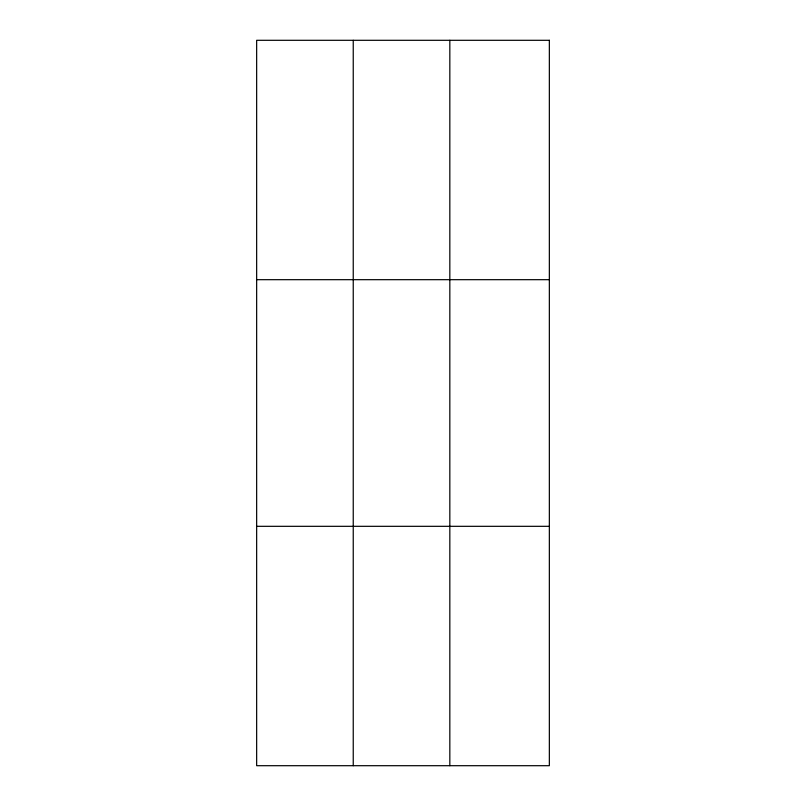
<?xml version="1.0" encoding="UTF-8"?>
<svg xmlns="http://www.w3.org/2000/svg" width="806" height="806" viewBox="0 0 806 806"><rect width="100%" height="100%" fill="white"/><g stroke="black" fill="none" stroke-linecap="round" stroke-linejoin="round"><path stroke-width="1.21" d="M353.24 765.7L353.24 40.3M449.829 765.7L449.829 40.3M256.651 279.682L549.349 279.682M256.651 526.318L549.349 526.318M549.349 40.3L549.349 765.7L256.651 765.7L256.651 40.3L549.349 40.3"/></g></svg>
